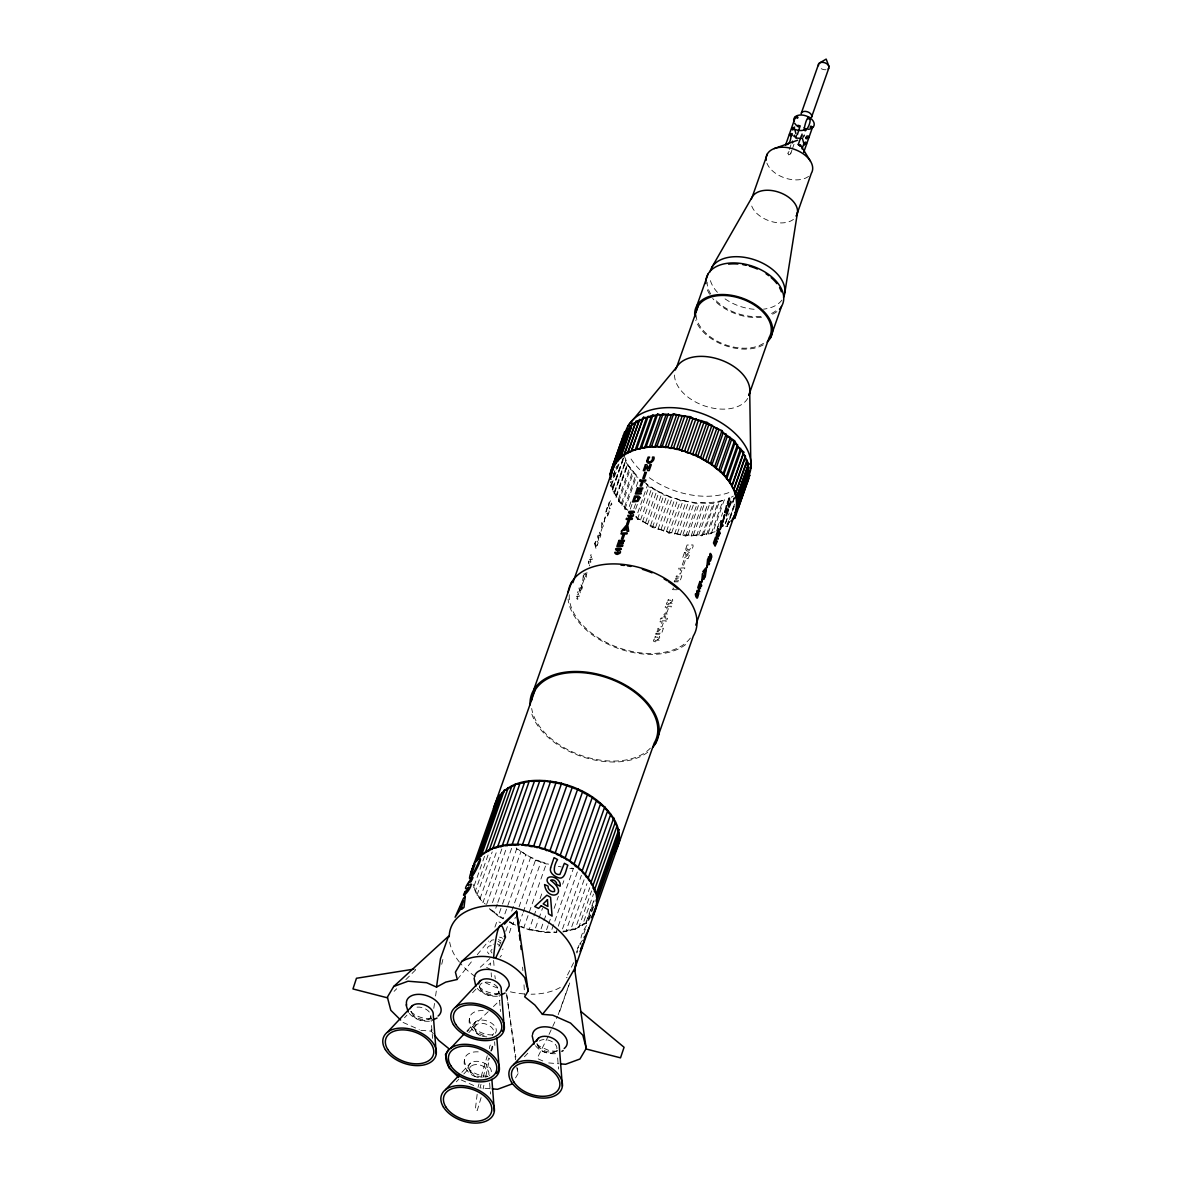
<?xml version="1.0" encoding="UTF-8"?>
<svg xmlns="http://www.w3.org/2000/svg" width="1182" height="1182" viewBox="0 0 1182 1182"><rect width="100%" height="100%" fill="white"/><g stroke="black" fill="none" stroke-linecap="round" stroke-linejoin="round"><path stroke-width="0.75" stroke-dasharray="5 3.75" d="M415.576 969.284L415.192 970.289M433.351 1033.807L431.208 1031.147L431.43 1026.006M626.519 509.531L624.938 509.117L624.51 506.975L618.821 501.552L618.393 499.41L615.763 497.77L627.672 464.585L625.396 461.541L625.78 459.562L623.668 457.611L612.291 489.895L616.147 495.775L615.763 497.77M618.821 501.552L630.198 469.269L629.77 467.126L627.14 465.486M621.88 505.335L633.257 473.051L632.828 470.909L630.198 469.269M624.938 509.117L636.315 476.834L635.886 474.691L633.257 473.051M477.159 1094.34L475.267 1110.016L477.233 1110.519L481.576 1096.069M586.922 572.369L586.006 578.811L584.809 573.669L584.115 574.541L583.598 573.344M433.794 1008.364L434.562 1003.06M435.582 995.998L436.601 988.92M491.21 1051.079C495.361 1045.597 489.954 1040.633 489.363 1048.685M483.113 1088.873L483.881 1085.268M485.817 1076.27L489.658 1058.274M441.713 964.29L442.984 959.03M612.291 489.895L612.675 487.9L610.562 485.95L611.729 484.265L610.267 482.138L611.168 481.443M478.001 1087.381L479.02 1083.864M481.089 1076.817L487.294 1055.718M481 1084.367L479.966 1087.883L490.515 1088.74M483.069 1077.334L488.742 1057.979M490.811 1050.946L492.362 1045.671M558.17 1014.732L569.842 982.39M613.222 475.341L615.024 470.244M612.97 476.346L616.561 466.151M610.562 485.95L618.349 463.861M611.463 485.255L619.235 463.167M612.675 487.9L624.037 455.617L628.322 465.339L637.32 476.464M612.823 488.993L623.003 460.108M484.546 856.27L473.598 887.372L476.996 895.084L482.98 902.501A4.536 2.837 19.4 0 1 485.3 904.171M614.404 491.845L625.78 459.562M614.034 493.825L625.396 461.541M614.566 492.938L625.928 460.655M501.848 848.942L482.98 902.501A4.536 2.837 19.4 0 0 479.981 898.793A4.536 2.837 19.4 0 0 476.996 895.084A4.536 2.837 19.4 0 0 475.297 891.228L488.683 853.212M616.147 495.775L627.509 463.492M616.295 496.868L627.672 464.585M476.996 895.084L492.2 851.897M618.393 499.41L629.77 467.126M479.981 898.793L497.016 850.419M621.451 503.192L632.828 470.909M624.51 506.975L635.886 474.691M486.585 904.481L507.876 844.007M630.893 501.833L627.908 510.328C620.003 502.793 612.291 493.012 611.522 481.724M636.285 486.541L638.073 481.443M630.316 509.102L632.104 504.005M492.495 902.605L511.969 847.317M633.877 508.615L635.665 503.517M635.68 509.073L637.482 503.975M516.194 847.863A4.536 2.837 19.4 0 1 516.667 848.898A4.536 2.837 19.4 0 1 520.76 852.192A4.536 2.837 19.4 0 1 525.665 854.882L503.148 918.798A4.536 2.837 19.4 0 0 498.243 916.124A4.536 2.837 19.4 0 0 494.165 912.814L497.194 904.186M497.814 902.457L516.667 848.898L535.461 860.23L546.232 863.968A4.536 2.837 19.4 0 1 549.128 864.308M646.244 483.985L647.618 484.797L636.256 517.081L637.467 519.238L640.555 519.947L652.479 527.453L666.485 531.412L668.968 533.171L671.701 532.757L685.796 536.022L688.072 535.077L691.145 535.963L698.754 534.944L701.827 535.815L703.482 534.397L711.254 533.643L712.909 532.225L724.27 499.942L725.763 499.868M637.467 519.238L648.829 486.954L647.618 484.797M503.148 918.798L498.243 916.124L501.892 905.752M502.513 904.023L520.76 852.192M494.903 927.131L497.105 920.896L500.592 922.802M640.555 519.947L651.932 487.664L648.829 486.954M642.476 521.971L653.838 489.688L651.932 487.664M469.49 1018.293C467.185 1027.365 476.124 1035.004 484.103 1036.924M645.564 522.68L656.941 490.397L653.838 489.688M647.47 524.719L658.847 492.421L656.941 490.397M511.703 911.115L530.57 857.556A4.536 2.837 19.4 0 0 525.665 854.882M505.719 931.357L507.418 926.54L510.92 928.446L508.127 936.351M650.573 525.414L661.935 493.13L658.847 492.421M464.511 1059.53C462.487 1067.198 469.091 1074.866 476.169 1076.861M652.479 527.453L663.856 495.155L661.935 493.13M515.648 925.092L512.958 924.161L515.396 917.247M519.046 906.889L535.461 860.23A4.536 2.837 19.4 0 0 530.57 857.556M655.508 527.6L666.87 495.317L669.352 497.075L677.862 499.129L680.33 500.887L668.968 533.171M789.295 149.464L791.053 144.47M518.942 924.294L522.592 913.937M523.212 912.208L540.854 862.106A4.536 2.837 19.4 0 1 546.232 863.968L523.715 927.9A4.536 2.837 19.4 0 1 529.108 929.761L545.596 932.568L556.057 932.435A4.536 2.837 19.4 0 1 557.077 931.904M657.975 529.359L669.352 497.075M790.847 153.202L791.896 150.232M792.428 148.74L793.994 144.278M660.989 529.506L672.366 497.223M663.471 531.265L674.848 498.981M666.485 531.412L677.862 499.129M518.337 926.023L529.108 929.761L533.363 917.675M533.968 915.947L535.801 910.761M540.056 898.675L542.494 891.76M671.701 532.757L683.078 500.474L697.173 503.739L699.434 502.793L713.204 503.532L714.844 502.114L717.917 502.453L724.27 499.942C696.582 507.772 665.54 499.203 643.451 481.429M529.108 929.761A4.536 2.837 19.4 0 1 534.604 930.707L538.253 920.335M538.859 918.606L542.508 908.234M674.582 534.131L685.944 501.833M677.316 533.717L688.678 501.419M534.604 930.707A4.536 2.837 19.4 0 1 540.1 931.638L546.793 912.622M680.182 535.077L691.559 502.793M682.93 534.663L694.292 502.38M540.1 931.638A4.536 2.837 19.4 0 1 545.596 932.568L548.034 925.654M548.64 923.925L551.063 917.01M554.107 908.382L558.377 896.281M562.632 884.195L563.844 880.738M685.796 536.022L697.173 503.739M688.072 535.077L699.434 502.793M545.596 932.568A4.536 2.837 19.4 0 1 550.827 932.495L573.344 868.578A4.536 2.837 19.4 0 0 570.418 867.928M691.145 535.963L702.507 503.68M693.406 535.003L704.782 502.719M577.363 871.961L556.057 932.435A4.536 2.837 19.4 0 0 550.827 932.495M696.493 535.889L707.855 503.606M698.754 534.944L710.131 502.645M562.514 928.904L581.381 875.345M701.827 535.815L713.204 503.532M703.482 534.397L714.844 502.114M563.075 931.18A4.536 2.837 19.4 0 1 565.912 931.298L584.174 879.467M706.54 534.737L717.917 502.453M708.195 533.304L719.557 501.02M565.912 931.298A4.536 2.837 19.4 0 1 570.537 930.234L586.952 883.589M711.254 533.643L722.63 501.36M562.839 932.007L575.146 929.17L589.744 887.712M717.297 528.132L719.084 523.035M721.478 516.238L722.675 512.84M716.573 530.866L719.557 522.37M570.537 930.234A4.536 2.837 19.4 0 1 575.146 929.17A4.536 2.837 19.4 0 1 578.825 927.176L591.606 890.903M578.825 927.176A4.536 2.837 19.4 0 1 582.519 925.196L593.467 894.094M732.589 501.981L734.391 496.883M725.29 523.404L727.684 516.608M733.062 501.316L734.258 497.918M725.6 523.301L729.191 513.106M732.781 502.911L734.569 497.814M586.139 922.211L594.058 899.738M575.146 929.17L586.198 923.201L594.103 900.743M725.689 526.345L727.255 526.478L734.14 504.98M726.96 525.369L734.539 504.034M588.636 919.433L594.118 903.875M583.731 933.706L586.612 925.506C584.883 927.412 578.456 940.03 582.032 939.705M727.255 526.478L734.436 506.088M582.519 925.196A4.536 2.837 19.4 0 1 586.198 923.201L588.695 920.438L594.177 904.88M559.692 1011.452L569.724 982.951M576.846 953.047L577.717 951.333M729.516 522.533L729.915 521.587L726.162 525.754M548.3 1036.023L537.101 1058.422L545.345 1062.071M549.054 1034.383L557.416 1016.372M573.61 962.739L566.015 977.972L567.124 977.366M498.952 946.398L502.719 938.375M502.616 949.707L503.015 948.91M578.958 945.304L577.525 948.466L579.269 946.619M576.255 952.264L577.762 949.678M515.529 1077.925L518.233 1073.374L517.435 1067.937M579.564 944.226L582.49 940.222M501.478 955.366L500.016 957.184M580.332 944.433L580.938 943.532M457.316 979.45L472.711 960.198M477.247 954.731L488.565 941.049M404.495 1017.776L406.977 1015.131M472.534 992.762L477.498 987.502M466.831 1031.088L475.607 1021.78M468.796 1032.699L476.243 1024.794M461.852 1072.34L470.613 1063.017M456.355 1081.826L458.838 1079.196M463.817 1073.936L471.263 1066.046M524.394 1056.826L528.118 1052.881M394.094 991.343L396.694 988.743M405.84 979.642L414.985 970.525M731.23 497.208L733.298 496.1M488.166 1011.718L467.156 1031.797M493.426 1006.576L500.001 1000.149M480.247 967.231L489.895 958.469M727.358 524.424L728.378 523.803M680.33 500.887L683.078 500.474M497.474 996.204C489.466 996.825 481.089 993.752 476.287 987.073M429.435 1021.218C421.442 1021.839 413.05 1018.766 408.248 1012.073M555.54 1053.694C548.138 1054.152 539.997 1051.817 535.402 1045.597M715.11 531.708C687.88 540.233 657.768 532.24 634.867 516.283M492.007 949.323L490.648 950.978L491.963 953.032M663.856 495.155L666.87 495.317M491.18 945.733C486.556 945.157 485.861 951.613 488.964 953.948M493.913 939.823L491.845 940.118L489.924 942.172L493.367 944.226M676.976 589.759L672.883 589.685L671.583 588.193M569.842 868.622L573.344 868.578M420.895 1030.32L431.208 1031.147M548.684 1062.928L558.82 1063.756M501.995 937.843L499.498 937.134M636.315 476.834L637.896 477.247M673.829 588.754L673.134 587.942M403.077 1022.445L419.27 1029.611M461.143 1079.934L474.632 1085.889M498.494 939.631L500.71 940.709M509.279 922.152L512.958 924.161A4.536 2.837 19.4 0 1 515.854 924.501M490.973 969.742L486.245 967.157L490.574 962.961L490.87 968.043M498.139 941.315L499.942 942.453M497.312 943.812L499.498 945.659M489.599 908.47A4.536 2.837 19.4 0 1 490.072 909.505L498.243 916.124M588.754 563.651L588.4 561.036L589.951 566.37L589.242 564.76M585.312 573.019L585.962 574.511M516.697 1067.523L518.233 1073.374M506.59 993.707L515.854 1057.077M506.842 995.48L515.574 1059.752M494.844 975.593L495.288 978.814M493.603 960.493L494.15 967.201M522.607 967.142L522.887 970.673M524.01 984.813L524.616 995.126M557.653 1058.008L558.525 1069.03M498.863 991.358L499.439 998.701M499.587 1000.533L500.459 1011.541M494.608 1041.77L494.889 1045.449M489.629 1083.022L490.486 1094.03M430.839 1016.357L431.415 1023.701M431.548 1025.533L432.568 1038.387M491.165 972.83L491.417 976.967M690.347 638.088A65.483 40.942 19.4 0 1 617.004 647.101A65.483 40.942 19.4 0 1 569.414 592.921M472.977 884.417A4.536 2.837 19.4 0 1 473.598 887.372A4.536 2.837 19.4 0 1 475.297 891.228M431.282 1017.998A11.761 7.358 19.4 0 1 418.118 1018.175A11.761 7.358 19.4 0 1 410.582 1008.852M586.198 923.201A4.536 2.837 19.4 0 1 587.469 920.734M747.689 398.437A38.991 24.379 19.4 0 1 704.354 405.84A38.991 24.379 19.4 0 1 674.656 373.084M728.895 492.584A65.483 40.942 19.4 0 1 647.603 476.42M639.728 469.623A65.483 40.942 19.4 0 1 630.745 458.498M490.072 909.505A4.536 2.837 19.4 0 1 494.165 912.814M509.531 921.738A4.536 2.837 19.4 0 1 512.958 924.161M650.366 748.132A65.483 40.942 19.4 0 1 582.578 755.919A65.483 40.942 19.4 0 1 531.693 708.476M647.78 752.166A66.857 41.798 19.4 0 1 581.13 756.332A66.857 41.798 19.4 0 1 531.087 711.638M539.288 1041.032A10.032 6.279 19.4 0 1 555.171 1044.194A10.032 6.279 19.4 0 1 549.866 1053.132A10.032 6.279 19.4 0 1 537.618 1043.854M826.026 69.738A5.526 3.457 19.4 0 1 819.673 67.522M560.253 987.443A65.483 40.942 19.4 0 1 531.117 994.21M523.981 993.929A65.483 40.942 19.4 0 1 509.132 991.535M497.681 988.078A65.483 40.942 19.4 0 1 483.748 981.784M475.149 976.48A65.483 40.942 19.4 0 1 460.581 963.507M459.414 962.118A65.483 40.942 19.4 0 1 449.382 939.986M588.695 920.438A4.536 2.837 19.4 0 1 589.966 917.956M431.238 1018.559A17.996 11.259 19.4 0 1 408.928 1009.546M484.073 1035.417A11.761 7.358 19.4 0 1 473.967 1023.848A11.761 7.358 19.4 0 1 489.688 1022.046A11.761 7.358 19.4 0 1 494.327 1034.235M685.663 644.559A66.857 41.798 19.4 0 1 615.512 647.441A66.857 41.798 19.4 0 1 568.069 599.038M558.362 866.509A4.536 2.837 19.4 0 1 561.273 866.997M486.836 1036.895A10.032 6.279 19.4 0 1 474.543 1028A10.032 6.279 19.4 0 1 487.191 1024.528A10.032 6.279 19.4 0 1 492.214 1035.417M763.528 343.297A38.991 24.379 19.4 0 1 721.301 343.135A38.991 24.379 19.4 0 1 696.006 313.777M781.893 300.11A38.991 24.379 19.4 0 1 763.498 309.167M754.146 309.285A38.991 24.379 19.4 0 1 722.099 296.667M717.43 292.323A38.991 24.379 19.4 0 1 710.279 280.09M793.447 219.379A24.142 15.085 19.4 0 1 769.379 220.886A24.142 15.085 19.4 0 1 751.309 204.737M521.232 926.363A4.536 2.837 19.4 0 1 523.715 927.9M492.658 1034.915A17.996 11.259 19.4 0 1 469.727 1021.381A17.996 11.259 19.4 0 1 486.408 1011.024M557.387 1050.473A11.761 7.358 19.4 0 1 545.153 1051.034A11.761 7.358 19.4 0 1 536.702 1042.642M535.461 860.23A4.536 2.837 19.4 0 1 540.854 862.106M763.277 344.849A40.351 25.221 19.4 0 1 724.536 345.351A40.351 25.221 19.4 0 1 695.755 320.159M776.884 311.605A40.351 25.221 19.4 0 1 771.58 314.678M761.548 317.234A40.351 25.221 19.4 0 1 712.657 298.455M709.599 294.274A40.351 25.221 19.4 0 1 706.452 287.137M775.806 310.881A38.991 24.379 19.4 0 1 769.216 314.427M760.972 316.333A38.991 24.379 19.4 0 1 713.751 298.174M710.796 294.141A38.991 24.379 19.4 0 1 707.132 282.188M557.343 1051.034A17.996 11.259 19.4 0 1 548.492 1050.325L540.026 1046.572A17.996 11.259 19.4 0 1 536.067 1043.248M808.591 176.34A24.142 15.085 19.4 0 1 785.528 178.186A24.142 15.085 19.4 0 1 766.911 163.131M417.01 1007.153A10.032 6.279 19.4 0 1 430.514 1014.053A10.032 6.279 19.4 0 1 422.107 1020.524A10.032 6.279 19.4 0 1 411.513 1011.378M478.488 1077.674A10.032 6.279 19.4 0 1 469.86 1067.804A10.032 6.279 19.4 0 1 483.261 1066.267A10.032 6.279 19.4 0 1 487.235 1076.669M499.277 993.56A17.996 11.259 19.4 0 1 479.198 986.955M487.664 1076.167A17.996 11.259 19.4 0 1 464.748 1062.618A17.996 11.259 19.4 0 1 481.429 1052.261M499.306 992.998A11.761 7.358 19.4 0 1 487.087 993.56A11.761 7.358 19.4 0 1 478.636 985.167M488.107 1076.241A11.761 7.358 19.4 0 1 484.871 1077.127M482.049 1077.171A11.761 7.358 19.4 0 1 468.648 1066.327A11.761 7.358 19.4 0 1 483.778 1062.854A11.761 7.358 19.4 0 1 489.348 1075.487M576.846 596.319C579.49 600.234 576.269 600.914 576.284 595.388C578.353 593.866 579.579 595.772 577.54 592.138A2.261 0.901 89.3 0 1 578.293 591.798L579.239 596.422L576.846 596.319M589.848 559.352C592.507 563.282 589.286 563.962 589.301 558.436C591.355 556.914 592.581 558.82 590.557 555.185A2.261 0.901 89.3 0 1 591.295 554.846L592.241 559.47L589.848 559.352M594.59 543.528L596.038 548.743L598.136 542.804L596.482 539.642L594.59 543.528M595.181 544.015L595.905 546.645C599.23 543.528 595.551 538.416 595.181 544.015M654.961 640.171L656.128 640.969L658.138 639.817C662.6 641.663 649.509 643.496 654.562 638.901C660.856 637.526 657.606 636.655 654.754 637.29A2.261 1.522 -23.8 0 1 656.232 636.138C662.718 634.601 659.113 640.393 654.961 640.171M667.963 603.219L669.13 604.017L671.154 602.864C675.616 604.696 662.526 606.543 667.579 601.933C673.873 600.574 670.622 599.702 667.771 600.338A2.261 1.522 -23.8 0 1 669.248 599.185C675.735 597.649 672.13 603.441 667.963 603.219M608.302 504.98L609.838 508.999L611.892 504.093L611.404 502.985C609.351 512.102 607.696 504.138 610.459 500.843L609.971 499.75L608.302 504.98M787.951 153.291L788.645 154.886L790.226 154.177A3.664 3.59 -74.2 0 0 791.039 152.655L790.758 150.927L789.162 151.399A3.664 3.354 -65.3 0 0 788.128 152.788L787.951 153.291M685.693 549.054C686.254 554.003 694.381 548.95 692.977 544.946L691.485 544.961C692.371 551.034 683.359 551.551 688.574 545.005L687.067 545.02L685.693 549.054M578.914 588.045L580.392 593.187L582.49 587.262L580.702 583.214L581.647 587.159L581.175 588.473L579.978 585.74L580.259 591.089L578.914 588.045M583.273 575.604L582.371 584.248L584.115 579.328L584.824 580.938L585.179 579.948L583.273 575.604M597.383 535.638L598.846 540.78L600.944 534.855L599.156 530.807L600.101 534.752L599.643 536.067L598.432 533.333L598.713 538.682L597.383 535.638M601.889 522.725L601.003 531.368L602.731 526.448L603.441 528.058L603.795 527.054L601.889 522.725M607.326 507.373L605.228 513.298L605.716 514.406L608.05 512.737L607.134 517.613L609.232 511.688L608.76 510.624L606.381 512.353L607.326 507.373M605.287 516.697L603.692 523.729L605.287 516.697M656.054 633.271L655.715 634.276L661.329 634.202L663.427 628.277L657.931 628.351L657.591 629.341L661.58 629.297L661.107 630.612L657.399 630.656L657.044 631.661L660.768 631.616L660.191 633.227L656.054 633.271M660.369 620.89L660.014 621.88L662.201 621.865L660.472 626.785L661.964 626.77L663.693 621.835L665.894 621.806L666.249 620.801L660.369 620.89M665.496 606.307L665.141 607.312L667.342 607.282L665.599 612.217L667.091 612.187L668.835 607.267L671.021 607.238L671.376 606.233L665.496 606.307M674.523 580.864L674.168 581.869L679.798 581.795L681.881 575.87L676.399 575.93L676.045 576.934L680.034 576.89L679.576 578.205L675.853 578.249L675.498 579.254L679.222 579.195L678.645 580.82L674.523 580.864M678.985 567.995L678.645 569L680.832 568.97L679.089 573.905L680.581 573.876L682.324 568.956L684.511 568.926L684.866 567.921L678.985 567.995M684.452 552.615L682.369 558.539L683.861 558.525L688.205 554.609L686.845 558.48L688.234 558.465L690.318 552.541L688.87 552.555L684.437 556.559L685.841 552.6L684.452 552.615M683.876 560.327L681.792 566.267L683.285 566.237L685.368 560.312L683.876 560.327M665.51 614.625L663.723 616.841L665.747 616.812L665.51 614.625M662.895 617.846L660.147 619.22L665.2 613.251L666.781 613.236L667.564 619.132L665.983 619.146L665.85 617.817L662.895 617.846M480.453 989.866A10.032 6.279 19.4 0 0 497.194 994.18A10.032 6.279 19.4 0 0 489.969 982.552A10.032 6.279 19.4 0 0 480.453 989.866"/><path stroke-width="1.5" d="M585.917 1048.936L620.52 1057.846L624.066 1047.267L580.82 1011.393L580.687 1012.294M734.524 440.738L723.044 474.056L726.221 476.804L726.649 478.946L729.279 480.586L729.708 482.729L732.338 484.369L743.7 452.085L738.026 446.663L734.524 440.738L723.221 432.775L722.01 430.603C706.673 424.028 691.293 415.488 673.917 414.749M493.662 957.627C493.943 951.082 498.952 903.92 505.453 937.282L495.642 958.129M624.613 453.637L631.232 451.376L642.594 419.093L635.99 421.353L624.48 454.671L620.846 455.661L632.222 423.378L635.074 423.141L642.594 419.093L643.51 417.29L646.569 417.63L652.937 415.118L655.995 415.458L657.65 414.04L660.723 414.912L662.984 413.966L671.406 414.779L673.681 413.818L682.162 416.138L690.51 416.685L692.977 418.443L706.999 422.402L718.907 429.893L707.545 462.192L710.633 462.901L716.026 468.427L723.162 473.022M643.51 417.29L631.232 451.376M635.99 421.353L623.697 455.439M474.1 978.223L475.829 986.335M532.166 1035.698L534.101 1044.208M784.833 292.737L797.481 212.568M574.629 969.048L576.461 960.936M801.928 136.019L802.046 134.098M732.072 519.711L734.909 517.982L734.214 515.81L736.076 514.539L735.381 512.367L737.243 511.082L736.549 508.925L738.425 507.639L736.962 505.512L738.129 503.827L736.682 501.685L737.834 500.001L736.386 497.873L748.915 463.891L745.059 458.01L745.443 456.03L743.33 454.065L743.7 452.085M748.309 468.412L736.682 501.685M785.734 144.795C792.561 144.721 790.034 131.113 792.354 133.906M795.737 137.762C797.791 136.92 791.984 137.112 794.422 135.162M805.43 130.818C814.546 120.904 808.207 107.621 804.351 128.099M471.825 873.291A4.536 2.837 19.4 0 0 471.042 872.286C480.646 836.871 528.576 840.86 555.215 852.887C578.604 862.372 609.72 891.45 591.207 917.66M494.342 809.36A4.536 2.837 19.4 0 0 493.544 808.37C503.163 772.954 551.093 776.929 577.732 788.97C601.121 798.456 632.237 827.518 613.709 853.729M695.755 625.101L733.667 517.42C747.556 483.468 707.516 457.006 679.029 449.825C655.079 443.147 615.039 445.895 611.138 476.627L609.69 474.499L621.052 442.201L622.264 441.758M797.303 118.303C800.111 116.915 793.624 115.452 795.988 117.964M797.377 134.659L800.17 125.883L797.894 125.307L798.544 126.769M807.675 117.816L807.912 118.747M803.686 152.375L812.492 127.346L810.941 126.09L810.172 127.375M745.029 485.137L745.591 483.527L746.285 485.699L744.852 485.861M802.356 138.176L804.248 145.12M533.717 689.845L571.615 582.253M610.858 471.042L624.569 431.873L627.007 431.09L615.63 463.374L613.192 464.157L613.886 466.329L612.025 467.599L612.719 469.771L610.858 471.042L611.552 473.214L609.69 474.499M534.958 690.391L470.318 874.355C465.826 889.81 482.788 859.772 480.143 858.62C478.296 863.244 465.265 891.45 474.883 864.456L473.11 866.436M572.856 582.8L614.433 464.703M615.748 461.335L627.11 429.036L629.563 428.268L618.186 460.552L615.748 461.335L615.63 463.374M611.005 479.331L609.986 478.311L611.183 474.913M476.582 861.25A4.536 2.837 19.4 0 0 476.967 859.388L499.484 795.471A4.536 2.837 19.4 0 0 501.596 794.555M618.186 460.552L629.666 426.214L633.316 424.102M479.523 857.615A4.536 2.837 19.4 0 0 479.478 856.61L501.981 792.694A4.536 2.837 19.4 0 0 504.093 791.777M618.304 458.498L620.742 457.715L631.513 427.13M482.034 854.837A4.536 2.837 19.4 0 0 481.975 853.847L504.478 789.916A4.536 2.837 19.4 0 0 508.171 787.936A4.536 2.837 19.4 0 0 511.85 785.941A4.536 2.837 19.4 0 0 515.529 783.962A4.536 2.837 19.4 0 0 520.154 782.898A4.536 2.837 19.4 0 0 524.764 781.834A4.536 2.837 19.4 0 0 529.388 780.77A4.536 2.837 19.4 0 0 534.619 780.696A4.536 2.837 19.4 0 0 539.849 780.622A4.536 2.837 19.4 0 0 545.094 780.563A4.536 2.837 19.4 0 0 550.59 781.494A4.536 2.837 19.4 0 0 556.087 782.425A4.536 2.837 19.4 0 0 561.583 783.356A4.536 2.837 19.4 0 0 566.961 785.232A4.536 2.837 19.4 0 0 572.339 787.094A4.536 2.837 19.4 0 0 577.732 788.97A4.536 2.837 19.4 0 0 582.637 791.644A4.536 2.837 19.4 0 0 587.528 794.319A4.536 2.837 19.4 0 0 592.433 797.008A4.536 2.837 19.4 0 0 596.526 800.303A4.536 2.837 19.4 0 0 600.619 803.612A4.536 2.837 19.4 0 0 604.711 806.922A4.536 2.837 19.4 0 0 607.696 810.63A4.536 2.837 19.4 0 0 610.695 814.339A4.536 2.837 19.4 0 0 613.694 818.047A4.536 2.837 19.4 0 0 615.394 821.904A4.536 2.837 19.4 0 0 617.093 825.76L594.576 889.677A4.536 2.837 19.4 0 0 594.502 891.612M485.329 852.754A4.536 2.837 19.4 0 0 485.654 851.853L508.171 787.936M627.465 453.4L638.841 421.117M628.381 451.598L639.743 419.315M488.225 851.439A4.536 2.837 19.4 0 0 489.348 849.873L511.85 785.941M491.904 849.459A4.536 2.837 19.4 0 0 493.027 847.878L515.529 783.962M632.134 449.574L635.207 449.914L646.569 417.63M635.207 449.914L636.847 448.495L648.224 416.212M493.027 847.878A4.536 2.837 19.4 0 0 497.637 846.814L520.154 782.898M636.847 448.495L639.92 448.835L651.282 416.537M639.92 448.835L641.56 447.402L652.937 415.118M500.474 846.933A4.536 2.837 19.4 0 0 502.261 845.751L524.764 781.834M641.56 447.402L644.633 447.742L655.995 415.458M644.633 447.742L646.273 446.323L657.65 414.04M505.098 845.869A4.536 2.837 19.4 0 0 506.871 844.687L529.388 780.77M696.922 305.577L708.048 273.988M698.163 306.138L676.71 367.055L628.218 425.579M646.273 446.323L649.346 447.195L660.723 414.912M649.346 447.195L651.622 446.249L662.984 413.966M506.871 844.687A4.536 2.837 19.4 0 0 512.116 844.613L534.619 780.696M651.622 446.249L654.695 447.136L666.057 414.838M654.695 447.136L656.956 446.175L668.332 413.892M512.116 844.613A4.536 2.837 19.4 0 0 517.347 844.554L539.849 780.622M656.956 446.175L660.044 447.062L671.406 414.779L658.211 414.941L644.367 418.132M660.044 447.062L662.304 446.116L673.681 413.818M521.572 845.012A4.536 2.837 19.4 0 0 522.577 844.48L545.094 780.563M767.413 153.852L752.254 196.877L711.815 267.383M662.304 446.116L665.185 447.476L676.547 415.192M665.185 447.476L667.919 447.062L679.281 414.779M522.577 844.48A4.536 2.837 19.4 0 0 528.073 845.411L550.59 781.494M667.919 447.062L670.785 448.421L682.162 416.138M670.785 448.421L673.533 448.008L684.895 415.724M528.073 845.411A4.536 2.837 19.4 0 0 533.57 846.342L556.087 782.425M673.533 448.008L676.399 449.382L687.776 417.098M785.587 144.958L795.486 116.841M676.399 449.382L679.133 448.968L690.51 416.685M536.377 847.479A4.536 2.837 19.4 0 0 539.066 847.287L561.583 783.356M679.133 448.968L681.615 450.726L692.977 418.443M801.426 112.866L818.698 63.813M546.941 850.685A4.536 2.837 19.4 0 1 544.444 849.149L566.961 785.232M681.615 450.726L684.629 450.874L696.006 418.591M684.629 450.874L687.111 452.632L698.473 420.349M798.293 144.455L801.44 135.531M548.418 851.025A4.536 2.837 19.4 0 0 549.837 851.025L572.339 787.094M687.111 452.632L690.125 452.78L701.502 420.497M690.125 452.78L692.608 454.538L703.97 422.255M828.759 68.261L811.487 117.314A5.526 3.457 19.4 0 0 807.557 111.817A5.526 3.457 19.4 0 0 801.145 113.723M802.031 148.873L803.701 144.16M562.13 857.393A4.536 2.837 19.4 0 1 560.12 855.561A4.536 2.837 19.4 0 1 555.215 852.887L577.732 788.97M707.545 462.192L695.622 454.686L706.999 422.402M697.528 456.71L708.904 424.427M560.12 855.561L582.637 791.644M700.63 457.419L711.992 425.136M702.536 459.458L713.913 427.16M567.035 860.082A4.536 2.837 19.4 0 1 565.026 858.25L587.528 794.319M705.639 460.153L717.001 427.869M570.404 861.959A4.536 2.837 19.4 0 1 569.931 860.924L592.433 797.008M710.633 462.901L722.01 430.603M711.845 465.058L723.221 432.775M585.282 875.567A4.536 2.837 19.4 0 1 585.193 874.547A4.536 2.837 19.4 0 1 582.194 870.838A4.536 2.837 19.4 0 1 578.101 867.529A4.536 2.837 19.4 0 1 574.009 864.234L596.526 800.303M714.815 466.269L726.176 433.986M716.026 468.427L727.388 436.143M578.101 867.529L600.619 803.612M718.981 469.638L730.358 437.355M720.193 471.81L731.569 439.512M748.915 394.965L769.142 337.52A38.991 24.379 19.4 0 0 741.498 298.75A38.991 24.379 19.4 0 0 696.124 312.151M582.194 870.838L604.711 806.922M770.383 338.067L781.509 306.478M723.591 475.164L734.968 442.881M585.193 874.547L607.696 810.63M726.221 476.804L737.583 444.521M726.649 478.946L738.026 446.663M591.103 883.9A4.536 2.837 19.4 0 1 591.177 881.964A4.536 2.837 19.4 0 1 588.178 878.256L610.695 814.339M729.279 480.586L740.641 448.303M729.708 482.729L741.084 450.445M591.177 881.964L613.694 818.047M737.538 496.189L735.426 494.224L735.81 492.244L731.968 486.363L743.33 454.065C747.837 459.089 746.152 466.55 749.491 471.544L738.129 503.827M615.394 821.904L592.876 885.82A4.536 2.837 19.4 0 1 591.798 884.919M734.066 488.314L745.443 456.03M733.697 490.294L745.059 458.01M735.81 492.244L747.172 459.961M735.426 494.224L746.802 461.94M616.797 826.661A4.536 2.837 19.4 0 0 618.792 829.616L596.275 893.533A4.536 2.837 19.4 0 1 595.196 892.632M736.386 497.873L747.157 467.289M596.57 897.271L619.072 833.354A4.536 2.837 19.4 0 1 618.792 829.616M737.834 500.001L749.196 467.717L747.748 465.59L748.915 463.891M596.201 901.777A4.536 2.837 19.4 0 1 596.851 901.024L619.368 837.092A4.536 2.837 19.4 0 1 619.072 833.354M736.962 505.512L748.339 473.228L749.787 475.356L738.425 507.639M575.59 966.315L654.193 743.109A65.483 40.942 19.4 0 0 607.74 677.98A65.483 40.942 19.4 0 0 531.531 700.512M735.381 512.367L737.184 507.27M742.591 492.022L746.758 480.084L747.452 482.241L746.241 482.699M655.434 743.655L693.317 636.064A66.857 41.798 19.4 0 0 645.904 569.576A66.857 41.798 19.4 0 0 568.099 592.581M734.909 517.982L748.62 478.799L747.94 477.705M589.094 927.574L587.114 932.568M620.742 457.715L620.846 455.661M804.262 129.473L804.454 130.552M583.48 942.63L584.455 938.73M582.977 943.62L581.899 945.467M580.022 951.525L582.431 946.546L580.79 948.186M585.814 934.932L586.508 933.721M732.338 484.369L731.968 486.363M393.68 986.497L408.056 981.208L426.643 982.715L436.527 987.088L440.472 958.735L448.51 936.233L393.68 986.497L387.371 997.15L390.814 1010.3L400.624 1020.022M560.504 1063.889L565.572 1064.288L579.948 1059.013L586.257 1048.36L582.829 1035.21L570.551 1023.065L552.748 1015.19L542.42 1014.348L534.929 1005.069L524.69 996.795L528.191 990.885L516.549 911.219L461.719 961.483L455.41 972.136L457.316 979.45L445.762 982.109L436.527 987.088M506.118 991.048L509.132 985.965A17.996 11.259 19.4 0 0 493.16 970.171A17.996 11.259 19.4 0 0 474.47 977.041M806.612 136.137L805.799 138.471L806.833 138.811M792.339 135.25L791.349 135.945M795.767 136.728L796.358 135.383M584.1 937.415L585.031 936.144M810.158 118.924L809.153 119.293M812.418 127.553L811.413 127.922M625.81 432.42L627.007 431.09M732.471 518.75L733.667 517.42M504.389 924.191L516.549 911.219L518.987 931.253M387.489 1032.152L412.548 1005.542M455.513 1007.153L480.586 980.528M450.534 1048.39L464.319 1033.748M445.555 1089.641L459.34 1074.999M513.594 1064.627L538.652 1038.018M792.501 141.146L792.457 142.948M542.42 1014.348L562.277 990.102L574.615 968.708L586.08 1047.651M437.045 1018.042L432.612 1020.051M505.083 993.028L500.636 995.037M563.149 1050.517L561.878 1051.359M609.986 478.311L610.872 477.617M748.605 472.239L749.491 471.544M819.333 63.119L826.174 59.1L828.966 66.458M803.213 137.097L804.321 135.221M623.402 435.316L624.598 434.873M622.22 438.758L623.431 438.315M748.575 475.799L749.787 475.356M747.408 479.242L748.62 478.799M461.719 961.483C483.024 949.914 510.461 959.326 524.749 977.721L528.191 990.885M511.909 1084.012L497.548 1089.302L492.273 1088.873M774.254 148.577L797.599 140.23M413.818 969.137L356.462 978.268L352.96 988.95L387.563 997.859M794.156 129.34L792.561 129.784M804.41 142.401L803.745 143.45M804.262 127.523C806.818 133.566 788.512 128.971 794.659 127.065M796.107 138.028L801.278 138.442M730.919 520.981L732.352 520.804M695.622 454.686L692.608 454.538M504.226 936.307L505.468 936.912M792.516 127.819L791.718 127.848L792.265 129.577M790.3 134.083L789.502 134.113L789.798 135.516M805.43 128.823L806.612 128.986M806.124 137.555L808.754 137.673L807.897 135.738M803.908 143.82L806.538 143.938L805.696 142.003M721.256 431.179L733.534 441.108L742.518 452.218M458.69 1077.496L448.879 1067.789L445.437 1054.625L448.953 1048.715L438.714 1040.441L434.429 1035.137M408.248 1012.073L406.091 1004.863M800.347 144.706L810.438 161.151M794.969 130.109L795.9 133.625M632.222 423.378L632.503 424.486M629.666 426.214L629.962 427.308M627.11 429.036L627.406 430.145M519.43 934.888L520.095 940.355M520.76 945.822L521.203 949.456M562.381 1086.199L559.352 1047.163A11.761 7.358 19.4 0 0 548.906 1036.836A11.761 7.358 19.4 0 0 536.687 1041.327M504.3 1028.724L501.271 989.689A11.761 7.358 19.4 0 0 490.84 979.361A11.761 7.358 19.4 0 0 478.621 983.852M496.854 1038.018L499.321 1069.961M491.86 1079.269L494.342 1111.213M436.276 1053.723L433.247 1014.688A11.761 7.358 19.4 0 0 423.777 1004.641A11.761 7.358 19.4 0 0 410.908 1007.625M748.339 473.228L748.472 475.016M749.728 392.424L750.88 468.175M793.846 121.391A10.638 6.649 19.4 0 1 806.094 115.895A10.638 6.649 19.4 0 1 812.418 127.833M810.616 128.794A10.638 6.649 19.4 0 1 808.37 129.311M798.131 126.681A10.638 6.649 19.4 0 1 794.688 123.268M620.964 565.114A65.483 40.942 19.4 0 1 624.214 565.439M627.509 565.883A65.483 40.942 19.4 0 1 630.833 566.444M642.358 569.31A65.483 40.942 19.4 0 1 652.05 572.842M664.121 578.929A65.483 40.942 19.4 0 1 666.943 580.672M668.303 581.559A65.483 40.942 19.4 0 1 678.113 589.153M615.837 848.942A4.536 2.837 19.4 0 0 616.206 850.966A4.536 2.837 19.4 0 0 614.98 851.262M616.383 848.129A4.536 2.837 19.4 0 1 617.359 847.583A4.536 2.837 19.4 0 1 616.974 845.573M617.521 844.761A4.536 2.837 19.4 0 1 618.496 844.214A4.536 2.837 19.4 0 1 618.127 842.19M449.234 936.765A65.483 40.942 19.4 0 1 519.238 909.121A65.483 40.942 19.4 0 1 574.334 971.368M593.32 912.859A4.536 2.837 19.4 0 0 593.704 914.883A4.536 2.837 19.4 0 0 592.463 915.178M593.866 912.061A4.536 2.837 19.4 0 1 594.841 911.514A4.536 2.837 19.4 0 1 594.472 909.49M618.674 841.377A4.536 2.837 19.4 0 1 619.649 840.83A4.536 2.837 19.4 0 1 618.541 838.806M588.178 878.256A4.536 2.837 19.4 0 1 585.873 876.586M499.114 847.051A4.536 2.837 19.4 0 1 497.637 846.814M569.931 860.924A4.536 2.837 19.4 0 1 568.453 860.659M574.009 864.234A4.536 2.837 19.4 0 1 571.32 862.934M484.531 853.434A4.536 2.837 19.4 0 1 481.975 853.847M595.019 908.677A4.536 2.837 19.4 0 1 595.994 908.131A4.536 2.837 19.4 0 1 595.61 906.121M534.899 847.066A4.536 2.837 19.4 0 1 533.57 846.342M475.711 861.87A4.536 2.837 19.4 0 1 474.47 862.166M481.591 855.694A4.536 2.837 19.4 0 1 479.478 856.61M478.208 859.092A4.536 2.837 19.4 0 1 476.967 859.388M596.156 905.309A4.536 2.837 19.4 0 1 597.132 904.762A4.536 2.837 19.4 0 1 596.349 903.757M406.667 1005.143A17.996 11.259 19.4 0 1 427.382 995.865A17.996 11.259 19.4 0 1 438.094 1016.047M474.307 864.988A4.536 2.837 19.4 0 1 473.332 865.534M473.155 868.371A4.536 2.837 19.4 0 1 472.179 868.918M472.017 871.74A4.536 2.837 19.4 0 1 471.042 872.286M818.491 65.616A5.526 3.457 19.4 0 1 824.844 62.764A5.526 3.457 19.4 0 1 828.124 68.955M518.795 845.041A4.536 2.837 19.4 0 1 517.347 844.554M544.444 849.149A4.536 2.837 19.4 0 1 539.066 847.287M503.739 845.987A4.536 2.837 19.4 0 1 502.261 845.751M530.053 704.989A66.857 41.798 19.4 0 1 608.021 677.168A66.857 41.798 19.4 0 1 652.641 747.556M751.235 199.3A24.142 15.085 19.4 0 1 780.076 192.651A24.142 15.085 19.4 0 1 796.21 216.306L811.354 173.281A24.142 15.085 19.4 0 0 792.236 148.636A24.142 15.085 19.4 0 0 766.172 160.309M565.026 858.25A4.536 2.837 19.4 0 1 563.548 857.984M490.737 849.828A4.536 2.837 19.4 0 1 489.348 849.873M487.058 851.823A4.536 2.837 19.4 0 1 485.654 851.853M555.215 852.887A4.536 2.837 19.4 0 1 549.837 851.025M710.042 271.83A38.991 24.379 19.4 0 1 755.135 259.996A38.991 24.379 19.4 0 1 783.533 297.347M675.365 369.966A38.991 24.379 19.4 0 1 720.03 359.668A38.991 24.379 19.4 0 1 749.019 395.542M728.585 264.133A38.991 24.379 19.4 0 1 737.923 264.014M742.813 264.62A38.991 24.379 19.4 0 1 746.108 265.285M749.373 266.127A38.991 24.379 19.4 0 1 757.352 269.023M766.113 273.796A38.991 24.379 19.4 0 1 768.728 275.657M771.181 277.637A38.991 24.379 19.4 0 1 776.884 283.621M779.559 287.684A38.991 24.379 19.4 0 1 781.391 291.851M625.455 432.169A65.483 40.942 19.4 0 1 701 413.168A65.483 40.942 19.4 0 1 749.063 475.105M596.851 901.024A4.536 2.837 19.4 0 1 596.068 900.019M503.34 1022.504A17.996 11.259 19.4 0 1 504.138 1027.217M503.827 1028.636A17.996 11.259 19.4 0 1 502.276 1031.236M594.576 889.677A4.536 2.837 19.4 0 1 592.803 887.756M504.478 789.916A4.536 2.837 19.4 0 1 504.537 790.921M499.484 795.471A4.536 2.837 19.4 0 1 496.987 798.234M496.809 801.071A4.536 2.837 19.4 0 1 495.834 801.618M494.519 807.808A4.536 2.837 19.4 0 1 493.544 808.37M495.125 806.021A4.536 2.837 19.4 0 0 494.697 804.986A4.536 2.837 19.4 0 0 495.672 804.44M694.957 316.983A40.351 25.221 19.4 0 1 741.764 297.938A40.351 25.221 19.4 0 1 767.133 342.041M705.861 283.621A40.351 25.221 19.4 0 1 752.89 266.349A40.351 25.221 19.4 0 1 779.499 309.196M532.535 1034.531A17.996 11.259 19.4 0 1 555.673 1029.197A17.996 11.259 19.4 0 1 564.183 1048.523M498.922 1065.366A17.996 11.259 19.4 0 1 496.159 1073.522M697.853 595.831C697.528 602.717 693.716 591.842 696.242 593.911C697.749 602.923 695.341 584.174 698.592 592.566A2.261 0.901 89.3 0 1 698.547 594.502L697.262 591.517L697.853 595.831M710.87 558.879C710.53 565.764 706.718 554.875 709.259 556.958C710.766 565.971 708.358 547.222 711.608 555.614A2.261 0.901 89.3 0 1 711.564 557.535L710.397 554.535L710.87 558.879M716.41 541.4L715.125 544.666L714.312 543.085L715.686 539.155L716.41 541.4M468.958 887.194L465.324 892.602L465.442 891.154C458.749 901.999 472.091 888.746 471.101 883.929C464.526 888.539 470.037 879.659 470.746 882.023C479.641 866.495 457.404 895.646 468.958 887.194M717.031 541.578L715.125 546.128L713.47 542.981L715.568 537.056L717.031 541.578M727.521 503.237L729.028 507.3L731.097 502.35L730.609 501.257C728.54 510.506 726.96 502.365 729.663 499.1L729.191 498.006L727.521 503.237M640.023 497.578L637.94 501.286L632.547 501.951L634.631 496.026L638.723 496.085L640.023 497.578M726.236 508.674L726.324 515.84L728.408 509.9L727.964 508.881L726.561 512.84L726.502 505.586L724.862 512.53L726.236 508.674M617.226 549.556C619.398 549.955 622.663 552.408 618.674 553.87C615.63 556.131 612.926 550.398 616.369 552.836C624.436 553.619 607.858 547.68 620.653 548.226A2.261 1.522 -23.8 0 1 621.333 549.349L617.226 549.556M630.242 512.604C632.414 513.003 635.68 515.455 631.676 516.918C628.632 519.179 625.943 513.446 629.385 515.884C637.453 516.667 620.875 510.727 633.67 511.274A2.261 1.522 -23.8 0 1 634.35 512.382L630.242 512.604M550.753 880.383C570.345 895.084 546.852 902.442 544.547 884.535L548.064 886.116C547.488 889.425 551.418 892.573 554.476 891.494C556.367 886.308 543.69 884.062 547.901 877.768C552.718 874.591 561.45 880.324 560.179 886.204L556.633 884.417C557.18 881.669 552.836 878.654 550.753 880.383M638.457 497.888L637.113 500.607L634.394 500.946L635.768 497.016L638.457 497.888M706.363 569.03L705.226 577.141L704.974 574.112L702.817 571.66L705.846 567.862L706.363 569.03M705.61 569.813L705.166 572.768L704.516 571.275L705.61 569.813M465.309 896.296L464.009 907.407L461.689 909.342L462.103 906.83L455.1 917.217L463.433 898.394L465.309 896.296M463.122 900.832L462.413 904.969L460.005 907.643L463.122 900.832M550.605 867.795C549.069 872.552 553.93 876.039 557.771 877.532C565.218 880.797 565.838 869.287 567.877 865.209L564.39 863.303L559.913 874.458C551.048 875.404 554.58 863.776 557.564 859.58L554.062 857.659L550.605 867.795M646.717 461.187C647.411 466.122 655.36 461.069 654.001 457.079L652.508 457.094C653.439 463.285 644.486 463.536 649.598 457.124L648.105 457.153L646.717 461.187M621.392 533.008L621.038 534.013L623.239 533.983L621.51 538.903L623.003 538.889L624.731 533.968L626.918 533.939L627.273 532.934L621.392 533.008M626.534 518.44L626.179 519.445L628.366 519.415L626.637 524.335L628.13 524.32L629.858 519.386L632.06 519.371L632.414 518.366L626.534 518.44M640.023 480.128L639.669 481.133L641.856 481.104L640.127 486.024L641.619 486.009L643.363 481.089L645.549 481.059L645.904 480.055L640.023 480.128M645.416 464.733L643.318 470.672L644.707 470.643L646.081 466.787L647.692 470.613L649.199 470.584L651.282 464.659L649.893 464.674L648.504 468.633L646.864 464.718L645.416 464.733M618.969 540.47L616.871 546.394L622.5 546.32L622.855 545.33L618.718 545.375L619.294 543.764L623.003 543.72L623.357 542.715L619.649 542.774L620.107 541.459L624.096 541.4L624.451 540.396L618.969 540.47M637.423 488.063L635.34 493.987L640.969 493.913L641.309 492.924L637.187 492.968L637.748 491.357L641.457 491.313L641.811 490.308L638.103 490.353L638.561 489.038L642.55 488.993L642.905 487.989L637.423 488.063M644.899 472.46L642.816 478.385L644.308 478.37L646.391 472.431L644.899 472.46M699.907 581.485L697.823 587.41L699.641 591.561L698.651 587.513L699.227 585.903L700.424 588.636L700.04 583.583L701.34 586.523L701.694 585.518L699.907 581.485M702.477 573.876L701.576 582.519L703.32 577.599L704.029 579.21L704.383 578.205L702.477 573.876M707.604 559.308L706.718 567.951L708.446 563.016L709.156 564.641L709.51 563.637L707.604 559.308M718.361 529.078L716.277 535.003L718.109 539.155L717.119 535.106L717.681 533.496L718.892 536.229L718.493 531.176L719.794 534.116L720.148 533.112L718.361 529.078M721.094 520.996L720.207 529.639L721.936 524.719L722.645 526.33L723 525.325L721.094 520.996M724.492 514.968L722.896 522.001L724.492 514.968M800.539 146.228L798.441 144.839A3.664 0.827 31.3 0 1 798.352 144.322L800.539 146.228M626.504 526.758L624.731 528.975L626.755 528.945L626.504 526.758M623.919 529.979L621.259 531.353L626.224 525.384L627.805 525.369L628.676 531.25L627.051 531.279L626.874 529.935L623.919 529.979M541.223 905.811L538.608 908.397L534.737 906.564L546.867 895.232L550.561 897.256L552.083 916.094L548.478 913.789L548.153 909.593L541.223 905.811M547.458 899.679L543.188 903.905L547.901 906.491L547.458 899.679M387.696 1049.365A25.088 15.691 19.4 0 0 429.524 1060.136A25.088 15.691 19.4 0 0 411.469 1031.044A25.088 15.691 19.4 0 0 387.696 1049.365M385.376 1049.631A27.747 17.346 19.4 0 0 431.637 1061.539A27.747 17.346 19.4 0 0 411.676 1029.374A27.747 17.346 19.4 0 0 385.376 1049.631M455.72 1024.351A25.088 15.691 19.4 0 0 497.563 1035.122A25.088 15.691 19.4 0 0 479.508 1006.045A25.088 15.691 19.4 0 0 455.72 1024.351M448.421 1065.869A27.747 17.346 19.4 0 0 494.697 1077.777A27.747 17.346 19.4 0 0 474.721 1045.612A27.747 17.346 19.4 0 0 448.421 1065.869M511.481 1082.106A27.747 17.346 19.4 0 0 557.741 1094.015A27.747 17.346 19.4 0 0 537.78 1061.85A27.747 17.346 19.4 0 0 511.481 1082.106M445.762 1106.84A25.088 15.691 19.4 0 0 487.59 1117.611A25.088 15.691 19.4 0 0 469.535 1088.533A25.088 15.691 19.4 0 0 445.762 1106.84M443.442 1107.106A27.747 17.346 19.4 0 0 489.703 1119.029A27.747 17.346 19.4 0 0 469.742 1086.864A27.747 17.346 19.4 0 0 443.442 1107.106M450.741 1065.603A25.088 15.691 19.4 0 0 492.569 1076.374A25.088 15.691 19.4 0 0 474.529 1047.282A25.088 15.691 19.4 0 0 450.741 1065.603M453.4 1024.617A27.747 17.346 19.4 0 0 499.676 1036.54A27.747 17.346 19.4 0 0 479.7 1004.375A27.747 17.346 19.4 0 0 453.4 1024.617M513.801 1081.84A25.088 15.691 19.4 0 0 555.629 1092.611A25.088 15.691 19.4 0 0 537.574 1063.519A25.088 15.691 19.4 0 0 513.801 1081.84"/></g></svg>
